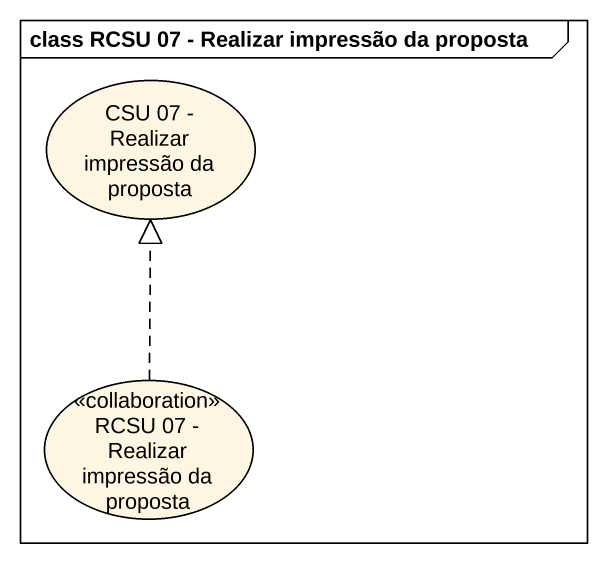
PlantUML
@startuml
mainframe class RCSU 07 - Realizar impressão da proposta
usecase "CSU 07 - Realizar impressão da proposta" as CSU_07_Realizar_impressão
usecase "RCSU 07 - Realizar impressão da proposta" as RCSU_07_Realizar_impressão <<collaboration>>
RCSU_07_Realizar_impressão .up.|> CSU_07_Realizar_impressão
@enduml
